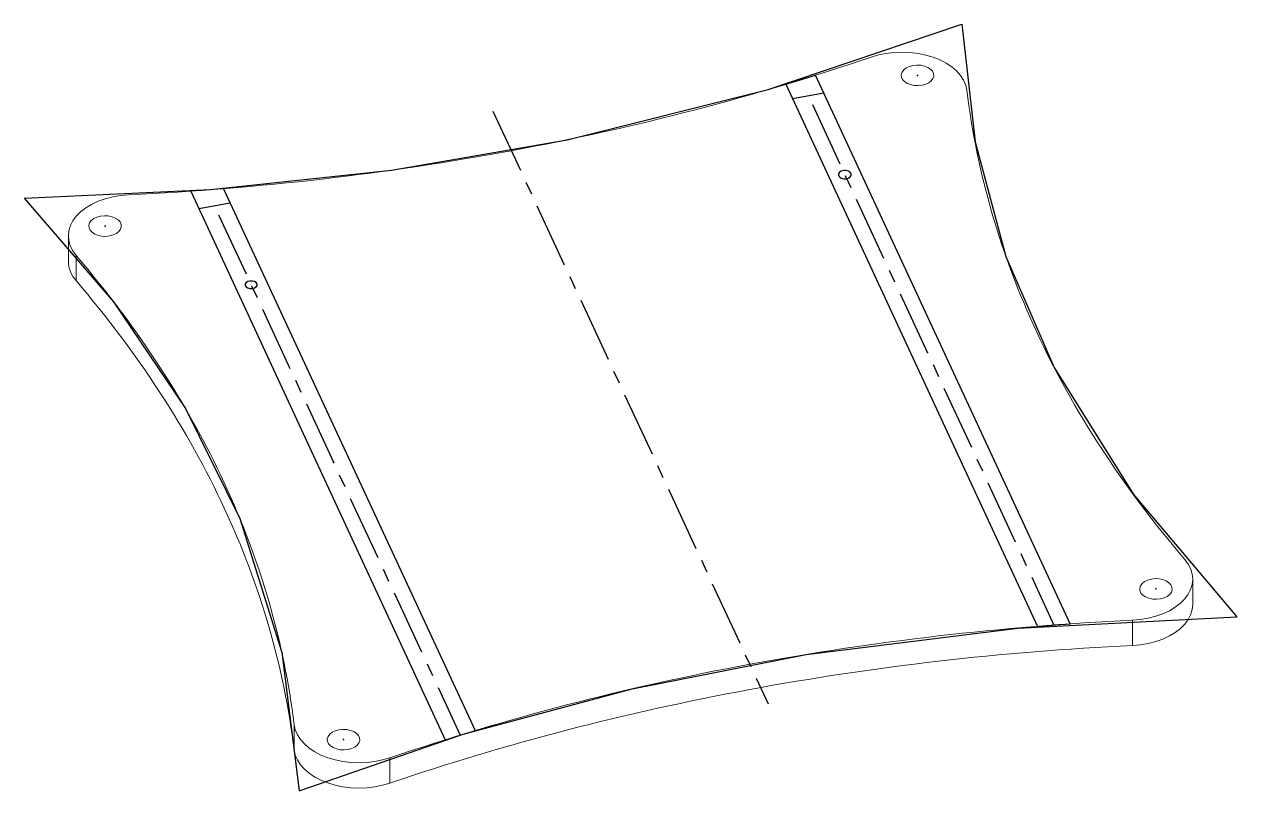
# Model space of a CAD drawing. Header units: inches. Extents: x -2.11 to 7.2, y 0.19 to 6.08.
import ezdxf

# ---------------------------------------------------------------- set-up
doc = ezdxf.new("R2010")
doc.units = ezdxf.units.IN
doc.header["$MEASUREMENT"] = 0
doc.header["$PDSIZE"] = -1
doc.linetypes.add('CENTERX2', pattern=[0.8, 0.5, -0.1, 0.1, -0.1])

msp = doc.modelspace()

# ---------------------------------------------------------------- linework, layer by layer
at = {"color": 7, "linetype": 'Continuous'}
for p, q in [((5.919, 1.4747), (3.9637, 5.6872)), ((3.7357, 5.6171), (5.6672, 1.4558)), ((3.7864, 5.5079), (4.0263, 5.5524)), ((-0.8337, 4.7966), (-0.8348, 4.799)), ((-0.8337, 4.7966), (1.1209, 0.5853)), ((-0.5819, 4.8155), (1.349, 0.6554)), ((-0.7714, 4.6625), (-0.5315, 4.707))]:
    msp.add_line(p, q, dxfattribs=at)
at = {"color": 7, "linetype": 'CENTERX2'}
for p, q in [((1.4867, 5.4107), (3.5983, 0.8612)), ((3.9385, 5.4609), (5.7935, 1.4656)), ((-0.6193, 4.6155), (1.2351, 0.6201))]:
    msp.add_line(p, q, dxfattribs=at)
at = {"color": 7, "linetype": 'Continuous', "lineweight": 15}
for p, q in [((-1.7731, 4.4533), (-1.7731, 4.2596)), ((-1.7134, 4.3035), (-1.7134, 4.1098)), ((6.8586, 1.6243), (6.8586, 1.818)), ((6.3961, 1.5028), (6.3961, 1.3091)), ((-0.0399, 0.7003), (-0.0399, 0.5066)), ((0.6958, 0.4462), (0.6958, 0.2525))]:
    msp.add_line(p, q, dxfattribs=at)
at = {"color": 7, "linetype": 'Continuous', "flags": 128}
for points in [[(-2.1116, 4.7433), (-0.6828, 4.8083), (0.7068, 4.9578), (2.0572, 5.1919), (3.5983, 5.5763), (5.085, 6.0782)], [(5.085, 6.0782), (5.1878, 5.1749), (5.4243, 4.2964), (5.7946, 3.4427), (6.4027, 2.4685), (7.1966, 1.5286)], [(3.7357, 5.6171), (3.8637, 5.6561), (3.9637, 5.6872)], [(4.2301, 4.9411), (4.2163, 4.95), (4.1982, 4.9548), (4.1785, 4.9549), (4.1602, 4.9502), (4.1462, 4.9415), (4.1386, 4.93), (4.1384, 4.9176), (4.1458, 4.906), (4.1597, 4.8972), (4.1778, 4.8923), (4.1975, 4.8922), (4.2157, 4.8969), (4.2298, 4.9057), (4.2374, 4.9171), (4.2375, 4.9296), (4.2301, 4.9411)], [(-2.1116, 4.7433), (-1.4261, 3.9481), (-0.8743, 3.1281), (-0.4563, 2.2832), (-0.1352, 1.2557), (0, 0.1937)], [(-0.3309, 4.0944), (-0.3437, 4.1026), (-0.3605, 4.107), (-0.3787, 4.1071), (-0.3956, 4.1028), (-0.4086, 4.0947), (-0.4157, 4.0841), (-0.4158, 4.0725), (-0.409, 4.0619), (-0.3962, 4.0536), (-0.3794, 4.0492), (-0.3611, 4.0491), (-0.3442, 4.0534), (-0.3312, 4.0615), (-0.3241, 4.0721), (-0.324, 4.0837), (-0.3309, 4.0944)], [(0, 0.1937), (1.2579, 0.6271), (2.555, 0.9759), (3.8913, 1.2402), (5.5167, 1.4431), (7.1966, 1.5286)], [(5.6672, 1.4558), (5.8081, 1.4667), (5.919, 1.4747)]]:
    msp.add_lwpolyline(points, dxfattribs=at)
at = {"color": 7, "linetype": 'Continuous', "lineweight": 15, "flags": 128}
for points in [[(4.3893, 5.8264), (4.4457, 5.8429), (4.5049, 5.8547), (4.5659, 5.8619), (4.6279, 5.8642), (4.6899, 5.8616), (4.7508, 5.8542), (4.8099, 5.8421), (4.8661, 5.8254), (4.9186, 5.8045), (4.9666, 5.7796), (5.0094, 5.7512), (5.0462, 5.7196), (5.0766, 5.6854), (5.1, 5.6491), (5.1162, 5.6112), (5.1248, 5.5723)], [(4.7812, 5.6101), (4.8088, 5.6176), (4.8329, 5.6291), (4.8519, 5.6439), (4.8647, 5.6612), (4.8706, 5.6798), (4.8693, 5.6989), (4.8608, 5.7171), (4.8456, 5.7336), (4.8247, 5.7473), (4.7992, 5.7574), (4.7706, 5.7634), (4.7405, 5.7649), (4.7108, 5.7617), (4.6831, 5.7542), (4.6591, 5.7427), (4.6401, 5.7279), (4.6273, 5.7107), (4.6213, 5.692), (4.6227, 5.673), (4.6311, 5.6547), (4.6463, 5.6382), (4.6673, 5.6245), (4.6928, 5.6144), (4.7214, 5.6084), (4.7514, 5.607), (4.7812, 5.6101)], [(-1.7134, 4.3035), (-1.7393, 4.3392), (-1.7581, 4.3766), (-1.7694, 4.4152), (-1.773, 4.4543), (-1.769, 4.4935), (-1.7573, 4.532), (-1.7381, 4.5694), (-1.7118, 4.6049), (-1.6787, 4.6381), (-1.6393, 4.6684), (-1.5943, 4.6955), (-1.5444, 4.7188), (-1.4902, 4.738), (-1.4328, 4.7528), (-1.3728, 4.763), (-1.3113, 4.7684)], [(-1.4559, 4.4531), (-1.4282, 4.4607), (-1.4042, 4.4722), (-1.3852, 4.487), (-1.3724, 4.5042), (-1.3664, 4.5229), (-1.3678, 4.5419), (-1.3763, 4.5602), (-1.3914, 4.5767), (-1.4124, 4.5904), (-1.4379, 4.6005), (-1.4665, 4.6065), (-1.4965, 4.6079), (-1.5263, 4.6048), (-1.554, 4.5973), (-1.578, 4.5858), (-1.597, 4.571), (-1.6098, 4.5537), (-1.6157, 4.5351), (-1.6144, 4.516), (-1.6059, 4.4977), (-1.5907, 4.4813), (-1.5698, 4.4676), (-1.5443, 4.4575), (-1.5157, 4.4515), (-1.4856, 4.45), (-1.4559, 4.4531)], [(6.7988, 1.9679), (6.8248, 1.9322), (6.8436, 1.8947), (6.855, 1.8561), (6.8586, 1.8169), (6.8545, 1.7777), (6.8428, 1.7391), (6.8236, 1.7018), (6.7972, 1.6662), (6.764, 1.633), (6.7246, 1.6026), (6.6795, 1.5756), (6.6295, 1.5523), (6.5753, 1.5331), (6.5177, 1.5183), (6.4577, 1.5081), (6.3961, 1.5028)], [(6.6112, 1.6671), (6.6389, 1.6747), (6.663, 1.6861), (6.6819, 1.7009), (6.6948, 1.7182), (6.7007, 1.7369), (6.6994, 1.7559), (6.6909, 1.7742), (6.6757, 1.7906), (6.6548, 1.8043), (6.6292, 1.8145), (6.6006, 1.8204), (6.5706, 1.8219), (6.5409, 1.8188), (6.5132, 1.8112), (6.4891, 1.7998), (6.4702, 1.785), (6.4573, 1.7677), (6.4514, 1.749), (6.4527, 1.73), (6.4612, 1.7117), (6.4764, 1.6953), (6.4973, 1.6816), (6.5229, 1.6714), (6.5515, 1.6655), (6.5815, 1.664), (6.6112, 1.6671)], [(6.8586, 1.6243), (6.8586, 1.6232), (6.8545, 1.584), (6.8428, 1.5454), (6.8236, 1.5081), (6.7972, 1.4725), (6.764, 1.4393), (6.7246, 1.4089), (6.6795, 1.3819), (6.6295, 1.3586), (6.5753, 1.3394), (6.5177, 1.3246), (6.4577, 1.3144), (6.3961, 1.3091)], [(-0.0399, 0.7003), (-0.0313, 0.6614), (-0.0151, 0.6235), (0.0083, 0.5871), (0.0387, 0.5529), (0.0756, 0.5213), (0.1184, 0.4929), (0.1664, 0.468), (0.219, 0.4471), (0.2752, 0.4304), (0.3342, 0.4183), (0.3952, 0.4109), (0.4572, 0.4084), (0.5192, 0.4107), (0.5802, 0.4179), (0.6394, 0.4298), (0.6958, 0.4462)], [(0.3742, 0.5102), (0.4019, 0.5177), (0.4259, 0.5292), (0.4449, 0.544), (0.4577, 0.5612), (0.4636, 0.5799), (0.4623, 0.599), (0.4538, 0.6172), (0.4387, 0.6337), (0.4177, 0.6474), (0.3922, 0.6575), (0.3636, 0.6635), (0.3335, 0.665), (0.3038, 0.6618), (0.2761, 0.6543), (0.2521, 0.6428), (0.2331, 0.628), (0.2203, 0.6108), (0.2144, 0.5921), (0.2157, 0.5731), (0.2242, 0.5548), (0.2393, 0.5383), (0.2603, 0.5246), (0.2858, 0.5145), (0.3144, 0.5085), (0.3445, 0.5071), (0.3742, 0.5102)], [(-0.0399, 0.5066), (-0.0313, 0.4677), (-0.0151, 0.4298), (0.0083, 0.3934), (0.0387, 0.3592), (0.0756, 0.3276), (0.1184, 0.2992), (0.1664, 0.2743), (0.219, 0.2534), (0.2752, 0.2367), (0.3342, 0.2246), (0.3952, 0.2172), (0.4572, 0.2147), (0.5192, 0.217), (0.5802, 0.2242), (0.6394, 0.2361), (0.6958, 0.2525)]]:
    msp.add_lwpolyline(points, dxfattribs=at)
at = {"color": 7, "linetype": 'Continuous', "lineweight": 15}
msp.add_arc((-1.5418, 4.265), 0.2313, 181.33318, 222.12111, dxfattribs=at)
for points, knots in [([(-1.3113, 4.7684), (-0.3071, 4.8172), (1.6588, 5.0445), (3.4988, 5.5236), (4.3893, 5.8264)], [0.1044853, 0.1044853, 0.1044853, 0.1044853, 0.5002954, 0.8960514, 0.8960514, 0.8960514, 0.8960514]), ([(5.1248, 5.5723), (5.2019, 4.9374), (5.5616, 3.6945), (6.3191, 2.5309), (6.7988, 1.9679)], [0.1044845, 0.1044845, 0.1044845, 0.1044845, 0.5002944, 0.8961804, 0.8961804, 0.8961804, 0.8961804]), ([(-1.7134, 4.3035), (-1.2343, 3.7405), (-0.4765, 2.5775), (-0.117, 1.3349), (-0.0399, 0.7003)], [0.1039487, 0.1039487, 0.1039487, 0.1039487, 0.499705, 0.8953851, 0.8953851, 0.8953851, 0.8953851]), ([(-1.7134, 4.1098), (-1.2343, 3.5468), (-0.4765, 2.3838), (-0.117, 1.1412), (-0.0399, 0.5066)], [0.1039487, 0.1039487, 0.1039487, 0.1039487, 0.499705, 0.8953851, 0.8953851, 0.8953851, 0.8953851]), ([(0.6958, 0.4462), (1.5823, 0.7481), (3.4305, 1.2276), (5.3876, 1.4548), (6.3961, 1.5028)], [0.1046142, 0.1046142, 0.1046142, 0.1046142, 0.5003577, 0.8961804, 0.8961804, 0.8961804, 0.8961804]), ([(0.6958, 0.2525), (1.5823, 0.5544), (3.4305, 1.0339), (5.3876, 1.2611), (6.3961, 1.3091)], [0.1046142, 0.1046142, 0.1046142, 0.1046142, 0.5003577, 0.8961804, 0.8961804, 0.8961804, 0.8961804])]:
    msp.add_open_spline(points, degree=3, knots=knots, dxfattribs=at)
at = {"color": 7, "linetype": 'Continuous'}
for p in [(4.746, 5.6859), (-1.4911, 4.529), (4.8217, 3.5587), (0.2636, 2.7132), (6.5761, 1.743), (0.339, 0.586)]:
    msp.add_point(p, dxfattribs=at)

doc.saveas('drawing.dxf')
